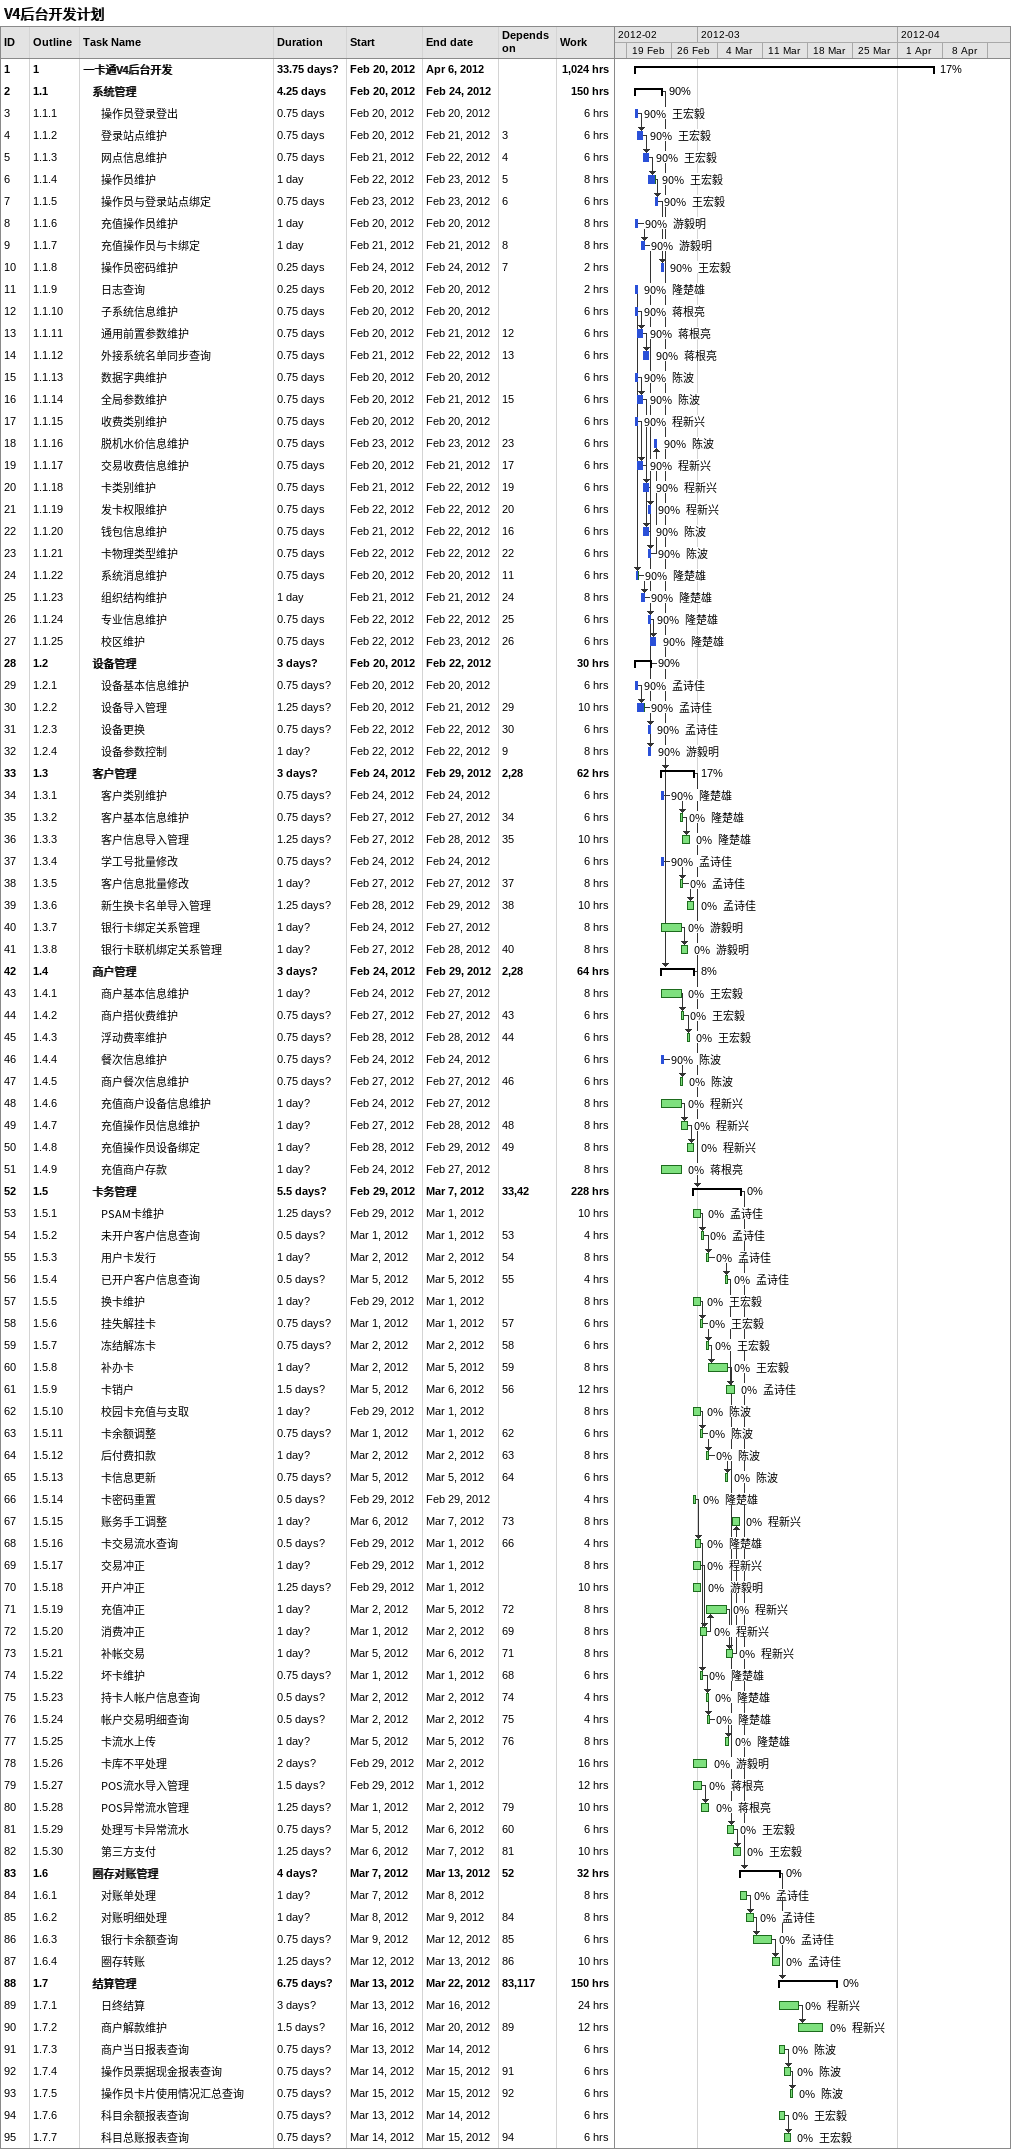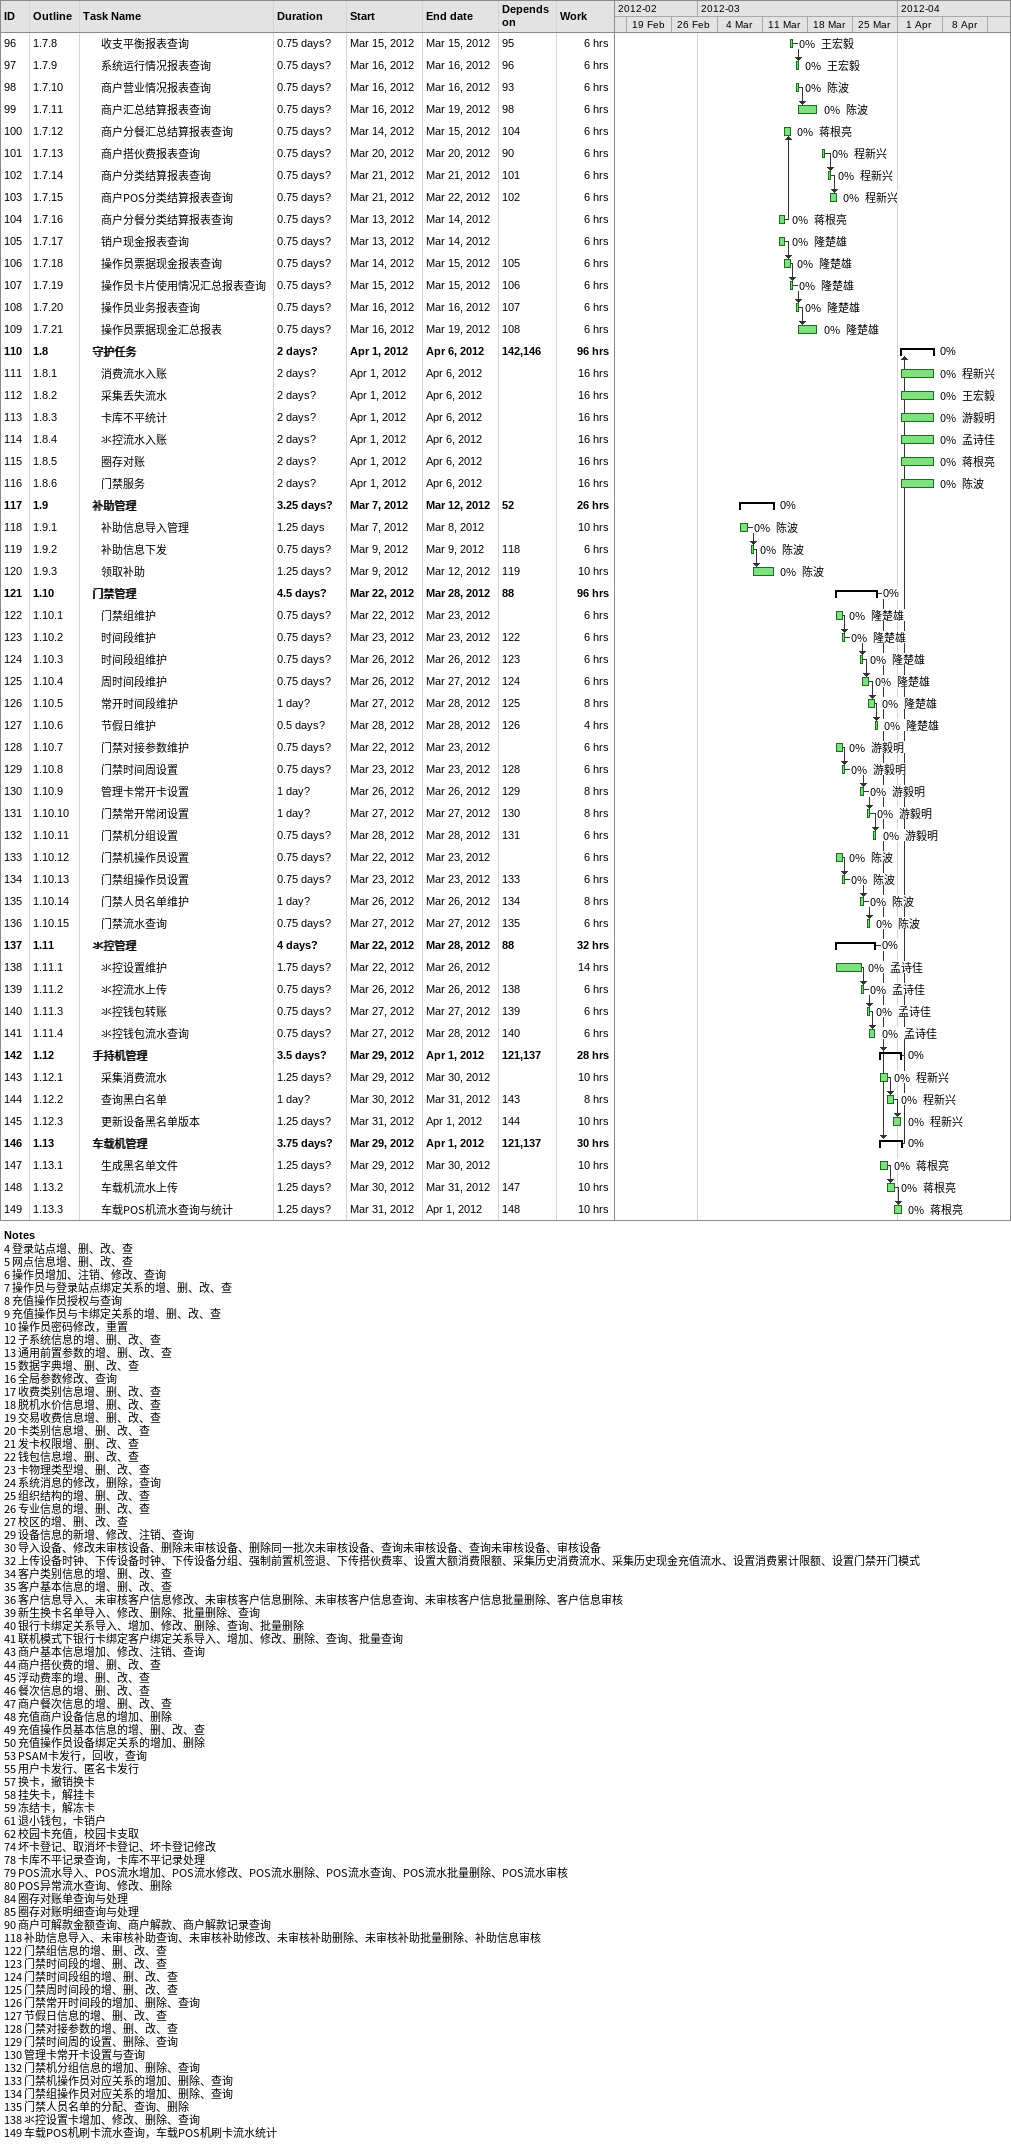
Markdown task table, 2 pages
V4后台开发计划

| ID | WBS | Task | Duration | Start | Finish | Predecessors | Resources | % complete | Work (h) |
|---|---|---|---|---|---|---|---|---|---|
| 1 | 1 | **一卡通V4后台开发** | 33.75d? | 2012-02-20 | 2012-04-06 |  |  | 17 | 1024 |
| 2 | 1.1 | **系统管理** | 4.25d | 2012-02-20 | 2012-02-24 |  |  | 90 | 150 |
| 3 | 1.1.1 | 操作员登录登出 | 0.75d | 2012-02-20 | 2012-02-20 |  | 王宏毅 | 90 | 6 |
| 4 | 1.1.2 | 登录站点维护 | 0.75d | 2012-02-20 | 2012-02-21 | 3 | 王宏毅 | 90 | 6 |
| 5 | 1.1.3 | 网点信息维护 | 0.75d | 2012-02-21 | 2012-02-22 | 4 | 王宏毅 | 90 | 6 |
| 6 | 1.1.4 | 操作员维护 | 1d | 2012-02-22 | 2012-02-23 | 5 | 王宏毅 | 90 | 8 |
| 7 | 1.1.5 | 操作员与登录站点绑定 | 0.75d | 2012-02-23 | 2012-02-23 | 6 | 王宏毅 | 90 | 6 |
| 8 | 1.1.6 | 充值操作员维护 | 1d | 2012-02-20 | 2012-02-20 |  | 游毅明 | 90 | 8 |
| 9 | 1.1.7 | 充值操作员与卡绑定 | 1d | 2012-02-21 | 2012-02-21 | 8 | 游毅明 | 90 | 8 |
| 10 | 1.1.8 | 操作员密码维护 | 0.25d | 2012-02-24 | 2012-02-24 | 7 | 王宏毅 | 90 | 2 |
| 11 | 1.1.9 | 日志查询 | 0.25d | 2012-02-20 | 2012-02-20 |  | 隆楚雄 | 90 | 2 |
| 12 | 1.1.10 | 子系统信息维护 | 0.75d | 2012-02-20 | 2012-02-20 |  | 蒋根亮 | 90 | 6 |
| 13 | 1.1.11 | 通用前置参数维护 | 0.75d | 2012-02-20 | 2012-02-21 | 12 | 蒋根亮 | 90 | 6 |
| 14 | 1.1.12 | 外接系统名单同步查询 | 0.75d | 2012-02-21 | 2012-02-22 | 13 | 蒋根亮 | 90 | 6 |
| 15 | 1.1.13 | 数据字典维护 | 0.75d | 2012-02-20 | 2012-02-20 |  | 陈波 | 90 | 6 |
| 16 | 1.1.14 | 全局参数维护 | 0.75d | 2012-02-20 | 2012-02-21 | 15 | 陈波 | 90 | 6 |
| 17 | 1.1.15 | 收费类别维护 | 0.75d | 2012-02-20 | 2012-02-20 |  | 程新兴 | 90 | 6 |
| 18 | 1.1.16 | 脱机水价信息维护 | 0.75d | 2012-02-23 | 2012-02-23 | 23 | 陈波 | 90 | 6 |
| 19 | 1.1.17 | 交易收费信息维护 | 0.75d | 2012-02-20 | 2012-02-21 | 17 | 程新兴 | 90 | 6 |
| 20 | 1.1.18 | 卡类别维护 | 0.75d | 2012-02-21 | 2012-02-22 | 19 | 程新兴 | 90 | 6 |
| 21 | 1.1.19 | 发卡权限维护 | 0.75d | 2012-02-22 | 2012-02-22 | 20 | 程新兴 | 90 | 6 |
| 22 | 1.1.20 | 钱包信息维护 | 0.75d | 2012-02-21 | 2012-02-22 | 16 | 陈波 | 90 | 6 |
| 23 | 1.1.21 | 卡物理类型维护 | 0.75d | 2012-02-22 | 2012-02-22 | 22 | 陈波 | 90 | 6 |
| 24 | 1.1.22 | 系统消息维护 | 0.75d | 2012-02-20 | 2012-02-20 | 11 | 隆楚雄 | 90 | 6 |
| 25 | 1.1.23 | 组织结构维护 | 1d | 2012-02-21 | 2012-02-21 | 24 | 隆楚雄 | 90 | 8 |
| 26 | 1.1.24 | 专业信息维护 | 0.75d | 2012-02-22 | 2012-02-22 | 25 | 隆楚雄 | 90 | 6 |
| 27 | 1.1.25 | 校区维护 | 0.75d | 2012-02-22 | 2012-02-23 | 26 | 隆楚雄 | 90 | 6 |
| 28 | 1.2 | **设备管理** | 3d? | 2012-02-20 | 2012-02-22 |  |  | 90 | 30 |
| 29 | 1.2.1 | 设备基本信息维护 | 0.75d? | 2012-02-20 | 2012-02-20 |  | 孟诗佳 | 90 | 6 |
| 30 | 1.2.2 | 设备导入管理 | 1.25d? | 2012-02-20 | 2012-02-21 | 29 | 孟诗佳 | 90 | 10 |
| 31 | 1.2.3 | 设备更换 | 0.75d? | 2012-02-22 | 2012-02-22 | 30 | 孟诗佳 | 90 | 6 |
| 32 | 1.2.4 | 设备参数控制 | 1d? | 2012-02-22 | 2012-02-22 | 9 | 游毅明 | 90 | 8 |
| 33 | 1.3 | **客户管理** | 3d? | 2012-02-24 | 2012-02-29 | 2, 28 |  | 17 | 62 |
| 34 | 1.3.1 | 客户类别维护 | 0.75d? | 2012-02-24 | 2012-02-24 |  | 隆楚雄 | 90 | 6 |
| 35 | 1.3.2 | 客户基本信息维护 | 0.75d? | 2012-02-27 | 2012-02-27 | 34 | 隆楚雄 | 0 | 6 |
| 36 | 1.3.3 | 客户信息导入管理 | 1.25d? | 2012-02-27 | 2012-02-28 | 35 | 隆楚雄 | 0 | 10 |
| 37 | 1.3.4 | 学工号批量修改 | 0.75d? | 2012-02-24 | 2012-02-24 |  | 孟诗佳 | 90 | 6 |
| 38 | 1.3.5 | 客户信息批量修改 | 1d? | 2012-02-27 | 2012-02-27 | 37 | 孟诗佳 | 0 | 8 |
| 39 | 1.3.6 | 新生换卡名单导入管理 | 1.25d? | 2012-02-28 | 2012-02-29 | 38 | 孟诗佳 | 0 | 10 |
| 40 | 1.3.7 | 银行卡绑定关系管理 | 1d? | 2012-02-24 | 2012-02-27 |  | 游毅明 | 0 | 8 |
| 41 | 1.3.8 | 银行卡联机绑定关系管理 | 1d? | 2012-02-27 | 2012-02-28 | 40 | 游毅明 | 0 | 8 |
| 42 | 1.4 | **商户管理** | 3d? | 2012-02-24 | 2012-02-29 | 2, 28 |  | 8 | 64 |
| 43 | 1.4.1 | 商户基本信息维护 | 1d? | 2012-02-24 | 2012-02-27 |  | 王宏毅 | 0 | 8 |
| 44 | 1.4.2 | 商户搭伙费维护 | 0.75d? | 2012-02-27 | 2012-02-27 | 43 | 王宏毅 | 0 | 6 |
| 45 | 1.4.3 | 浮动费率维护 | 0.75d? | 2012-02-28 | 2012-02-28 | 44 | 王宏毅 | 0 | 6 |
| 46 | 1.4.4 | 餐次信息维护 | 0.75d? | 2012-02-24 | 2012-02-24 |  | 陈波 | 90 | 6 |
| 47 | 1.4.5 | 商户餐次信息维护 | 0.75d? | 2012-02-27 | 2012-02-27 | 46 | 陈波 | 0 | 6 |
| 48 | 1.4.6 | 充值商户设备信息维护 | 1d? | 2012-02-24 | 2012-02-27 |  | 程新兴 | 0 | 8 |
| 49 | 1.4.7 | 充值操作员信息维护 | 1d? | 2012-02-27 | 2012-02-28 | 48 | 程新兴 | 0 | 8 |
| 50 | 1.4.8 | 充值操作员设备绑定 | 1d? | 2012-02-28 | 2012-02-29 | 49 | 程新兴 | 0 | 8 |
| 51 | 1.4.9 | 充值商户存款 | 1d? | 2012-02-24 | 2012-02-27 |  | 蒋根亮 | 0 | 8 |
| 52 | 1.5 | **卡务管理** | 5.5d? | 2012-02-29 | 2012-03-07 | 33, 42 |  | 0 | 228 |
| 53 | 1.5.1 | PSAM卡维护 | 1.25d? | 2012-02-29 | 2012-03-01 |  | 孟诗佳 | 0 | 10 |
| 54 | 1.5.2 | 未开户客户信息查询 | 0.5d? | 2012-03-01 | 2012-03-01 | 53 | 孟诗佳 | 0 | 4 |
| 55 | 1.5.3 | 用户卡发行 | 1d? | 2012-03-02 | 2012-03-02 | 54 | 孟诗佳 | 0 | 8 |
| 56 | 1.5.4 | 已开户客户信息查询 | 0.5d? | 2012-03-05 | 2012-03-05 | 55 | 孟诗佳 | 0 | 4 |
| 57 | 1.5.5 | 换卡维护 | 1d? | 2012-02-29 | 2012-03-01 |  | 王宏毅 | 0 | 8 |
| 58 | 1.5.6 | 挂失解挂卡 | 0.75d? | 2012-03-01 | 2012-03-01 | 57 | 王宏毅 | 0 | 6 |
| 59 | 1.5.7 | 冻结解冻卡 | 0.75d? | 2012-03-02 | 2012-03-02 | 58 | 王宏毅 | 0 | 6 |
| 60 | 1.5.8 | 补办卡 | 1d? | 2012-03-02 | 2012-03-05 | 59 | 王宏毅 | 0 | 8 |
| 61 | 1.5.9 | 卡销户 | 1.5d? | 2012-03-05 | 2012-03-06 | 56 | 孟诗佳 | 0 | 12 |
| 62 | 1.5.10 | 校园卡充值与支取 | 1d? | 2012-02-29 | 2012-03-01 |  | 陈波 | 0 | 8 |
| 63 | 1.5.11 | 卡余额调整 | 0.75d? | 2012-03-01 | 2012-03-01 | 62 | 陈波 | 0 | 6 |
| 64 | 1.5.12 | 后付费扣款 | 1d? | 2012-03-02 | 2012-03-02 | 63 | 陈波 | 0 | 8 |
| 65 | 1.5.13 | 卡信息更新 | 0.75d? | 2012-03-05 | 2012-03-05 | 64 | 陈波 | 0 | 6 |
| 66 | 1.5.14 | 卡密码重置 | 0.5d? | 2012-02-29 | 2012-02-29 |  | 隆楚雄 | 0 | 4 |
| 67 | 1.5.15 | 账务手工调整 | 1d? | 2012-03-06 | 2012-03-07 | 73 | 程新兴 | 0 | 8 |
| 68 | 1.5.16 | 卡交易流水查询 | 0.5d? | 2012-02-29 | 2012-03-01 | 66 | 隆楚雄 | 0 | 4 |
| 69 | 1.5.17 | 交易冲正 | 1d? | 2012-02-29 | 2012-03-01 |  | 程新兴 | 0 | 8 |
| 70 | 1.5.18 | 开户冲正 | 1.25d? | 2012-02-29 | 2012-03-01 |  | 游毅明 | 0 | 10 |
| 71 | 1.5.19 | 充值冲正 | 1d? | 2012-03-02 | 2012-03-05 | 72 | 程新兴 | 0 | 8 |
| 72 | 1.5.20 | 消费冲正 | 1d? | 2012-03-01 | 2012-03-02 | 69 | 程新兴 | 0 | 8 |
| 73 | 1.5.21 | 补帐交易 | 1d? | 2012-03-05 | 2012-03-06 | 71 | 程新兴 | 0 | 8 |
| 74 | 1.5.22 | 坏卡维护 | 0.75d? | 2012-03-01 | 2012-03-01 | 68 | 隆楚雄 | 0 | 6 |
| 75 | 1.5.23 | 持卡人帐户信息查询 | 0.5d? | 2012-03-02 | 2012-03-02 | 74 | 隆楚雄 | 0 | 4 |
| 76 | 1.5.24 | 帐户交易明细查询 | 0.5d? | 2012-03-02 | 2012-03-02 | 75 | 隆楚雄 | 0 | 4 |
| 77 | 1.5.25 | 卡流水上传 | 1d? | 2012-03-05 | 2012-03-05 | 76 | 隆楚雄 | 0 | 8 |
| 78 | 1.5.26 | 卡库不平处理 | 2d? | 2012-02-29 | 2012-03-02 |  | 游毅明 | 0 | 16 |
| 79 | 1.5.27 | POS流水导入管理 | 1.5d? | 2012-02-29 | 2012-03-01 |  | 蒋根亮 | 0 | 12 |
| 80 | 1.5.28 | POS异常流水管理 | 1.25d? | 2012-03-01 | 2012-03-02 | 79 | 蒋根亮 | 0 | 10 |
| 81 | 1.5.29 | 处理写卡异常流水 | 0.75d? | 2012-03-05 | 2012-03-06 | 60 | 王宏毅 | 0 | 6 |
| 82 | 1.5.30 | 第三方支付 | 1.25d? | 2012-03-06 | 2012-03-07 | 81 | 王宏毅 | 0 | 10 |
| 83 | 1.6 | **圈存对账管理** | 4d? | 2012-03-07 | 2012-03-13 | 52 |  | 0 | 32 |
| 84 | 1.6.1 | 对账单处理 | 1d? | 2012-03-07 | 2012-03-08 |  | 孟诗佳 | 0 | 8 |
| 85 | 1.6.2 | 对账明细处理 | 1d? | 2012-03-08 | 2012-03-09 | 84 | 孟诗佳 | 0 | 8 |
| 86 | 1.6.3 | 银行卡余额查询 | 0.75d? | 2012-03-09 | 2012-03-12 | 85 | 孟诗佳 | 0 | 6 |
| 87 | 1.6.4 | 圈存转账 | 1.25d? | 2012-03-12 | 2012-03-13 | 86 | 孟诗佳 | 0 | 10 |
| 88 | 1.7 | **结算管理** | 6.75d? | 2012-03-13 | 2012-03-22 | 83, 117 |  | 0 | 150 |
| 89 | 1.7.1 | 日终结算 | 3d? | 2012-03-13 | 2012-03-16 |  | 程新兴 | 0 | 24 |
| 90 | 1.7.2 | 商户解款维护 | 1.5d? | 2012-03-16 | 2012-03-20 | 89 | 程新兴 | 0 | 12 |
| 91 | 1.7.3 | 商户当日报表查询 | 0.75d? | 2012-03-13 | 2012-03-14 |  | 陈波 | 0 | 6 |
| 92 | 1.7.4 | 操作员票据现金报表查询 | 0.75d? | 2012-03-14 | 2012-03-15 | 91 | 陈波 | 0 | 6 |
| 93 | 1.7.5 | 操作员卡片使用情况汇总查询 | 0.75d? | 2012-03-15 | 2012-03-15 | 92 | 陈波 | 0 | 6 |
| 94 | 1.7.6 | 科目余额报表查询 | 0.75d? | 2012-03-13 | 2012-03-14 |  | 王宏毅 | 0 | 6 |
| 95 | 1.7.7 | 科目总账报表查询 | 0.75d? | 2012-03-14 | 2012-03-15 | 94 | 王宏毅 | 0 | 6 |
| 96 | 1.7.8 | 收支平衡报表查询 | 0.75d? | 2012-03-15 | 2012-03-15 | 95 | 王宏毅 | 0 | 6 |
| 97 | 1.7.9 | 系统运行情况报表查询 | 0.75d? | 2012-03-16 | 2012-03-16 | 96 | 王宏毅 | 0 | 6 |
| 98 | 1.7.10 | 商户营业情况报表查询 | 0.75d? | 2012-03-16 | 2012-03-16 | 93 | 陈波 | 0 | 6 |
| 99 | 1.7.11 | 商户汇总结算报表查询 | 0.75d? | 2012-03-16 | 2012-03-19 | 98 | 陈波 | 0 | 6 |
| 100 | 1.7.12 | 商户分餐汇总结算报表查询 | 0.75d? | 2012-03-14 | 2012-03-15 | 104 | 蒋根亮 | 0 | 6 |
| 101 | 1.7.13 | 商户搭伙费报表查询 | 0.75d? | 2012-03-20 | 2012-03-20 | 90 | 程新兴 | 0 | 6 |
| 102 | 1.7.14 | 商户分类结算报表查询 | 0.75d? | 2012-03-21 | 2012-03-21 | 101 | 程新兴 | 0 | 6 |
| 103 | 1.7.15 | 商户POS分类结算报表查询 | 0.75d? | 2012-03-21 | 2012-03-22 | 102 | 程新兴 | 0 | 6 |
| 104 | 1.7.16 | 商户分餐分类结算报表查询 | 0.75d? | 2012-03-13 | 2012-03-14 |  | 蒋根亮 | 0 | 6 |
| 105 | 1.7.17 | 销户现金报表查询 | 0.75d? | 2012-03-13 | 2012-03-14 |  | 隆楚雄 | 0 | 6 |
| 106 | 1.7.18 | 操作员票据现金报表查询 | 0.75d? | 2012-03-14 | 2012-03-15 | 105 | 隆楚雄 | 0 | 6 |
| 107 | 1.7.19 | 操作员卡片使用情况汇总报表查询 | 0.75d? | 2012-03-15 | 2012-03-15 | 106 | 隆楚雄 | 0 | 6 |
| 108 | 1.7.20 | 操作员业务报表查询 | 0.75d? | 2012-03-16 | 2012-03-16 | 107 | 隆楚雄 | 0 | 6 |
| 109 | 1.7.21 | 操作员票据现金汇总报表 | 0.75d? | 2012-03-16 | 2012-03-19 | 108 | 隆楚雄 | 0 | 6 |
| 110 | 1.8 | **守护任务** | 2d? | 2012-04-01 | 2012-04-06 | 142, 146 |  | 0 | 96 |
| 111 | 1.8.1 | 消费流水入账 | 2d? | 2012-04-01 | 2012-04-06 |  | 程新兴 | 0 | 16 |
| 112 | 1.8.2 | 采集丢失流水 | 2d? | 2012-04-01 | 2012-04-06 |  | 王宏毅 | 0 | 16 |
| 113 | 1.8.3 | 卡库不平统计 | 2d? | 2012-04-01 | 2012-04-06 |  | 游毅明 | 0 | 16 |
| 114 | 1.8.4 | 氺控流水入账 | 2d? | 2012-04-01 | 2012-04-06 |  | 孟诗佳 | 0 | 16 |
| 115 | 1.8.5 | 圈存对账 | 2d? | 2012-04-01 | 2012-04-06 |  | 蒋根亮 | 0 | 16 |
| 116 | 1.8.6 | 门禁服务 | 2d? | 2012-04-01 | 2012-04-06 |  | 陈波 | 0 | 16 |
| 117 | 1.9 | **补助管理** | 3.25d? | 2012-03-07 | 2012-03-12 | 52 |  | 0 | 26 |
| 118 | 1.9.1 | 补助信息导入管理 | 1.25d | 2012-03-07 | 2012-03-08 |  | 陈波 | 0 | 10 |
| 119 | 1.9.2 | 补助信息下发 | 0.75d? | 2012-03-09 | 2012-03-09 | 118 | 陈波 | 0 | 6 |
| 120 | 1.9.3 | 领取补助 | 1.25d? | 2012-03-09 | 2012-03-12 | 119 | 陈波 | 0 | 10 |
| 121 | 1.10 | **门禁管理** | 4.5d? | 2012-03-22 | 2012-03-28 | 88 |  | 0 | 96 |
| 122 | 1.10.1 | 门禁组维护 | 0.75d? | 2012-03-22 | 2012-03-23 |  | 隆楚雄 | 0 | 6 |
| 123 | 1.10.2 | 时间段维护 | 0.75d? | 2012-03-23 | 2012-03-23 | 122 | 隆楚雄 | 0 | 6 |
| 124 | 1.10.3 | 时间段组维护 | 0.75d? | 2012-03-26 | 2012-03-26 | 123 | 隆楚雄 | 0 | 6 |
| 125 | 1.10.4 | 周时间段维护 | 0.75d? | 2012-03-26 | 2012-03-27 | 124 | 隆楚雄 | 0 | 6 |
| 126 | 1.10.5 | 常开时间段维护 | 1d? | 2012-03-27 | 2012-03-28 | 125 | 隆楚雄 | 0 | 8 |
| 127 | 1.10.6 | 节假日维护 | 0.5d? | 2012-03-28 | 2012-03-28 | 126 | 隆楚雄 | 0 | 4 |
| 128 | 1.10.7 | 门禁对接参数维护 | 0.75d? | 2012-03-22 | 2012-03-23 |  | 游毅明 | 0 | 6 |
| 129 | 1.10.8 | 门禁时间周设置 | 0.75d? | 2012-03-23 | 2012-03-23 | 128 | 游毅明 | 0 | 6 |
| 130 | 1.10.9 | 管理卡常开卡设置 | 1d? | 2012-03-26 | 2012-03-26 | 129 | 游毅明 | 0 | 8 |
| 131 | 1.10.10 | 门禁常开常闭设置 | 1d? | 2012-03-27 | 2012-03-27 | 130 | 游毅明 | 0 | 8 |
| 132 | 1.10.11 | 门禁机分组设置 | 0.75d? | 2012-03-28 | 2012-03-28 | 131 | 游毅明 | 0 | 6 |
| 133 | 1.10.12 | 门禁机操作员设置 | 0.75d? | 2012-03-22 | 2012-03-23 |  | 陈波 | 0 | 6 |
| 134 | 1.10.13 | 门禁组操作员设置 | 0.75d? | 2012-03-23 | 2012-03-23 | 133 | 陈波 | 0 | 6 |
| 135 | 1.10.14 | 门禁人员名单维护 | 1d? | 2012-03-26 | 2012-03-26 | 134 | 陈波 | 0 | 8 |
| 136 | 1.10.15 | 门禁流水查询 | 0.75d? | 2012-03-27 | 2012-03-27 | 135 | 陈波 | 0 | 6 |
| 137 | 1.11 | **氺控管理** | 4d? | 2012-03-22 | 2012-03-28 | 88 |  | 0 | 32 |
| 138 | 1.11.1 | 氺控设置维护 | 1.75d? | 2012-03-22 | 2012-03-26 |  | 孟诗佳 | 0 | 14 |
| 139 | 1.11.2 | 氺控流水上传 | 0.75d? | 2012-03-26 | 2012-03-26 | 138 | 孟诗佳 | 0 | 6 |
| 140 | 1.11.3 | 氺控钱包转账 | 0.75d? | 2012-03-27 | 2012-03-27 | 139 | 孟诗佳 | 0 | 6 |
| 141 | 1.11.4 | 氺控钱包流水查询 | 0.75d? | 2012-03-27 | 2012-03-28 | 140 | 孟诗佳 | 0 | 6 |
| 142 | 1.12 | **手持机管理** | 3.5d? | 2012-03-29 | 2012-04-01 | 121, 137 |  | 0 | 28 |
| 143 | 1.12.1 | 采集消费流水 | 1.25d? | 2012-03-29 | 2012-03-30 |  | 程新兴 | 0 | 10 |
| 144 | 1.12.2 | 查询黑白名单 | 1d? | 2012-03-30 | 2012-03-31 | 143 | 程新兴 | 0 | 8 |
| 145 | 1.12.3 | 更新设备黑名单版本 | 1.25d? | 2012-03-31 | 2012-04-01 | 144 | 程新兴 | 0 | 10 |
| 146 | 1.13 | **车载机管理** | 3.75d? | 2012-03-29 | 2012-04-01 | 121, 137 |  | 0 | 30 |
| 147 | 1.13.1 | 生成黑名单文件 | 1.25d? | 2012-03-29 | 2012-03-30 |  | 蒋根亮 | 0 | 10 |
| 148 | 1.13.2 | 车载机流水上传 | 1.25d? | 2012-03-30 | 2012-03-31 | 147 | 蒋根亮 | 0 | 10 |
| 149 | 1.13.3 | 车载POS机流水查询与统计 | 1.25d? | 2012-03-31 | 2012-04-01 | 148 | 蒋根亮 | 0 | 10 |

Notes
- 4: 登录站点增、删、改、查
- 5: 网点信息增、删、改、查
- 6: 操作员增加、注销、修改、查询
- 7: 操作员与登录站点绑定关系的增、删、改、查
- 8: 充值操作员授权与查询
- 9: 充值操作员与卡绑定关系的增、删、改、查
- 10: 操作员密码修改，重置
- 12: 子系统信息的增、删、改、查
- 13: 通用前置参数的增、删、改、查
- 15: 数据字典增、删、改、查
- 16: 全局参数修改、查询
- 17: 收费类别信息增、删、改、查
- 18: 脱机水价信息增、删、改、查
- 19: 交易收费信息增、删、改、查
- 20: 卡类别信息增、删、改、查
- 21: 发卡权限增、删、改、查
- 22: 钱包信息增、删、改、查
- 23: 卡物理类型增、删、改、查
- 24: 系统消息的修改，删除，查询
- 25: 组织结构的增、删、改、查
- 26: 专业信息的增、删、改、查
- 27: 校区的增、删、改、查
- 29: 设备信息的新增、修改、注销、查询
- 30: 导入设备、修改未审核设备、删除未审核设备、删除同一批次未审核设备、查询未审核设备、查询未审核设备、审核设备
- 32: 上传设备时钟、下传设备时钟、下传设备分组、强制前置机签退、下传搭伙费率、设置大额消费限额、采集历史消费流水、采集历史现金充值流水、设置消费累计限额、设置门禁开门模式
- 34: 客户类别信息的增、删、改、查
- 35: 客户基本信息的增、删、改、查
- 36: 客户信息导入、未审核客户信息修改、未审核客户信息删除、未审核客户信息查询、未审核客户信息批量删除、客户信息审核
- 39: 新生换卡名单导入、修改、删除、批量删除、查询
- 40: 银行卡绑定关系导入、增加、修改、删除、查询、批量删除
- 41: 联机模式下银行卡绑定客户绑定关系导入、增加、修改、删除、查询、批量查询
- 43: 商户基本信息增加、修改、注销、查询
- 44: 商户搭伙费的增、删、改、查
- 45: 浮动费率的增、删、改、查
- 46: 餐次信息的增、删、改、查
- 47: 商户餐次信息的增、删、改、查
- 48: 充值商户设备信息的增加、删除
- 49: 充值操作员基本信息的增、删、改、查
- 50: 充值操作员设备绑定关系的增加、删除
- 53: PSAM卡发行，回收，查询
- 55: 用户卡发行、匿名卡发行
- 57: 换卡，撤销换卡
- 58: 挂失卡，解挂卡
- 59: 冻结卡，解冻卡
- 61: 退小钱包，卡销户
- 62: 校园卡充值，校园卡支取
- 74: 坏卡登记、取消坏卡登记、坏卡登记修改
- 78: 卡库不平记录查询，卡库不平记录处理
- 79: POS流水导入、POS流水增加、POS流水修改、POS流水删除、POS流水查询、POS流水批量删除、POS流水审核
- 80: POS异常流水查询、修改、删除
- 84: 圈存对账单查询与处理
- 85: 圈存对账明细查询与处理
- 90: 商户可解款金额查询、商户解款、商户解款记录查询
- 118: 补助信息导入、未审核补助查询、未审核补助修改、未审核补助删除、未审核补助批量删除、补助信息审核
- 122: 门禁组信息的增、删、改、查
- 123: 门禁时间段的增、删、改、查
- 124: 门禁时间段组的增、删、改、查
- 125: 门禁周时间段的增、删、改、查
- 126: 门禁常开时间段的增加、删除、查询
- 127: 节假日信息的增、删、改、查
- 128: 门禁对接参数的增、删、改、查
- 129: 门禁时间周的设置、删除、查询
- 130: 管理卡常开卡设置与查询
- 132: 门禁机分组信息的增加、删除、查询
- 133: 门禁机操作员对应关系的增加、删除、查询
- 134: 门禁组操作员对应关系的增加、删除、查询
- 135: 门禁人员名单的分配、查询、删除
- 138: 氺控设置卡增加、修改、删除、查询
- 149: 车载POS机刷卡流水查询，车载POS机刷卡流水统计
